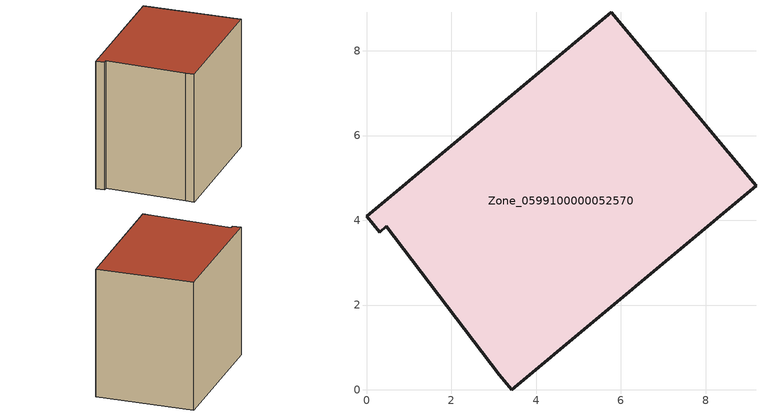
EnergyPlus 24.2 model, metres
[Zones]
Zone_0599100000052570
 floor ground (C_G): 3.43,0 3.13,0.36 0.47,3.86 0.32,3.72 0,4.1 5.78,8.91 9.19,4.82 z0
 wall outside (C_F): 9.19,4.82 5.78,8.91 0,4.1 0.32,3.72 0.47,3.86 3.13,0.36 3.43,0 9.19,4.82 z0:7.13
 roof outside (C_R): 3.13,0.36 3.43,0 9.19,4.82 5.78,8.91 0,4.1 0.32,3.72 0.47,3.86 z7.13
[BUILDING]
Pand.0599100000052570: North Axis=0; Terrain=City; Loads Convergence Tolerance Value=0.04; Temperature Convergence Tolerance Value=0.4; Solar Distribution=FullExterior; Maximum Number of Warmup Days=25; Minimum Number of Warmup Days=1
[Site:Location]
Rotterdam.The.Hague.AP_ZH_NLD Design_Conditions: Latitude=51.96; Longitude=4.45; Time Zone=1; Elevation=-4.5
[SITE:GROUNDTEMPERATURE:BUILDINGSURFACE]
18, 18, 18, 18, 18, 18, 18, 18, 18, 18, 18, 18
[MATERIAL] Thermal Absorptance=0.9; Solar Absorptance=0.7; Visible Absorptance=0.7
Name | Roughness | Thickness | Conductivity | Density | Specific Heat
G.TC.1946 | MediumSmooth | 0.15 | 1 | 540 | 1210
F.TC.1946 | Rough | 0.3 | 0.857143 | 1920 | 840
R.TC.1946 | MediumRough | 0.2 | 0.909091 | 1500 | 1000
[CONSTRUCTION]
C_G: G.TC.1946
C_F: F.TC.1946
C_R: R.TC.1946
[ZONE]
Zone_0599100000052570: Type=1; Multiplier=1; Ceiling Height=Autocalculate; Volume=Autocalculate; Floor Area=autocalculate; Part of Total Floor Area=Yes
[ZONEINFILTRATION:DESIGNFLOWRATE]
Infil_Zone_0599100000052570: Zone or ZoneList or Space or SpaceList=Zone_0599100000052570; Schedule=AlwaysOn; Design Flow Rate Calculation Method=Flow/Area; Flow Rate per Floor Area=0.003; Constant Term Coefficient=1; Temperature Term Coefficient=0; Velocity Term Coefficient=0; Velocity Squared Term Coefficient=0
[HVACTEMPLATE:ZONE:IDEALLOADSAIRSYSTEM]
Zone_0599100000052570: Maximum Heating Supply Air Temperature=50; Minimum Cooling Supply Air Temperature=13; Maximum Heating Supply Air Humidity Ratio=0.0156; Minimum Cooling Supply Air Humidity Ratio=0.0077; Heating Limit=NoLimit; Cooling Limit=NoLimit; Dehumidification Control Type=ConstantSensibleHeatRatio; Cooling Sensible Heat Ratio=0.7; Dehumidification Setpoint=60; Humidification Control Type=None; Humidification Setpoint=30; Outdoor Air Method=None; Outdoor Air Flow Rate per Person=0.00944; Outdoor Air Flow Rate per Zone Floor Area=0; Outdoor Air Flow Rate per Zone=0; Demand Controlled Ventilation Type=None; Outdoor Air Economizer Type=NoEconomizer; Heat Recovery Type=None; Sensible Heat Recovery Effectiveness=0.7; Latent Heat Recovery Effectiveness=0.65
[ZONECONTROL:THERMOSTAT]
ThermostatControl_Zone_0599100000052570: Zone or ZoneList=Zone_0599100000052570; Control Type Schedule=DualSetpointControlType; Control 1=Thermostat_Zone_0599100000052570; Temperature Difference Between Cutout And Setpoint=0
[THERMOSTATSETPOINT:DUALSETPOINT]
Thermostat_Zone_0599100000052570: Heating Setpoint Temperature Schedule=HeatingSetpoint_Zone_0599100000052570; Cooling Setpoint Temperature Schedule=CoolingSetpoint_Zone_0599100000052570
[SCHEDULE:COMPACT]
HeatingSetpoint_Zone_0599100000052570: Through: 12/31, For: AllDays, Until: 24:00, 21
CoolingSetpoint_Zone_0599100000052570: Through: 12/31, For: AllDays, Until: 24:00, 24
DualSetpointControlType: Through: 12/31, For: AllDays, Until: 24:00, 4
AlwaysOn: Through: 12/31, For: AllDays, Until: 24:00, 1
